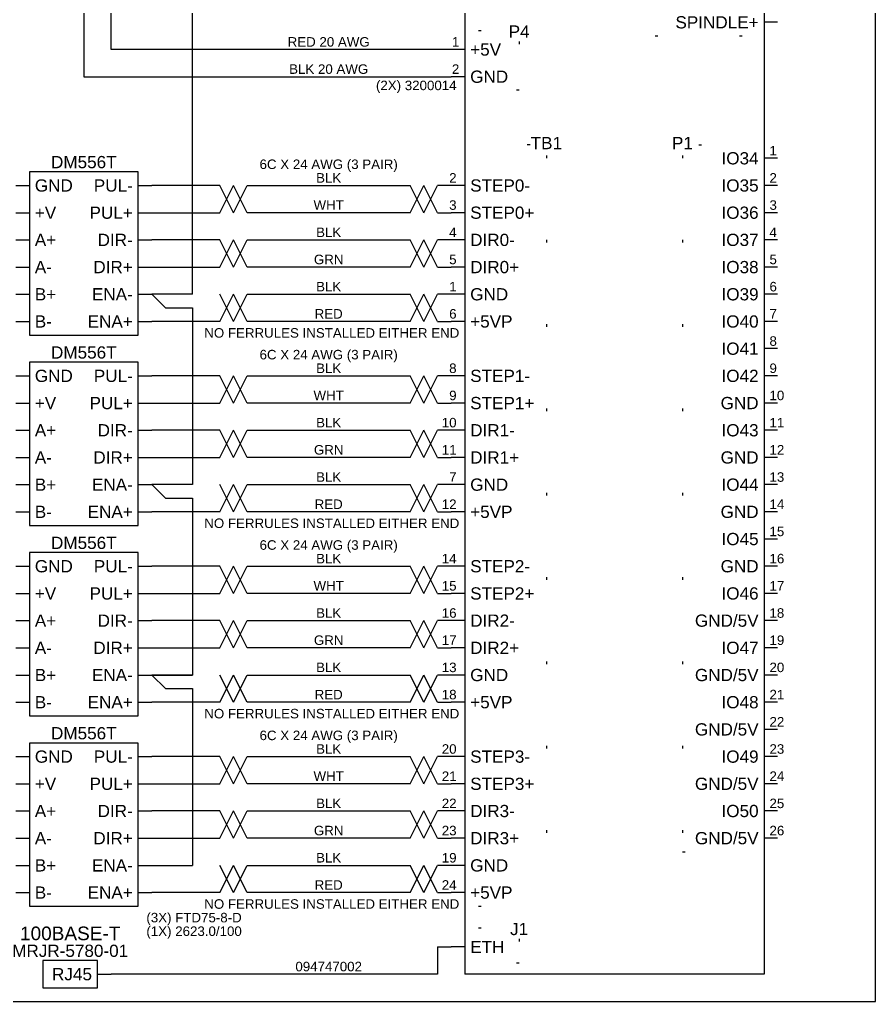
# Model space of a CAD drawing. Header units: inches. Extents: x 0 to 124, y 0 to 70.
# Drawn here: x 22.64 to 54.09, y 0 to 36.1 of the extents above; entities that cross this region are included whole.
import ezdxf
from ezdxf.enums import TextEntityAlignment as Align

# ---------------------------------------------------------------- set-up
doc = ezdxf.new("R2010")
doc.units = ezdxf.units.IN
doc.header["$MEASUREMENT"] = 0
doc.linetypes.add('ACAD_ISO07W100', pattern=[3, 0, -3])
doc.layers.get('0').update_dxf_attribs({"lineweight": 25, "true_color": 0xffffff})
for name, color, linetype, lineweight, true_color in [('0connections', 32, 'Continuous', 25, 0xc05d00), ('0refdes', 3, 'Continuous', 25, 0x00ff00), ('temp', 254, 'Continuous', 25, 0xe6e6e6)]:
    doc.layers.add(name, color=color, linetype=linetype, lineweight=lineweight, true_color=true_color)
doc.styles.add('textstyle103', font='')
doc.styles.add('textstyle104', font='')
doc.styles.add('textstyle105', font='')
doc.styles.add('textstyle106', font='')
doc.styles.add('textstyle107', font='')
doc.styles.add('textstyle108', font='')
doc.styles.add('textstyle109', font='')
doc.styles.add('textstyle11', font='')
doc.styles.add('textstyle110', font='')
doc.styles.add('textstyle111', font='')
doc.styles.add('textstyle112', font='')
doc.styles.add('textstyle113', font='')
doc.styles.add('textstyle114', font='')
doc.styles.add('textstyle115', font='')
doc.styles.add('textstyle116', font='')
doc.styles.add('textstyle117', font='')
doc.styles.add('textstyle118', font='')
doc.styles.add('textstyle119', font='')
doc.styles.add('textstyle12', font='')
doc.styles.add('textstyle120', font='')
doc.styles.add('textstyle121', font='')
doc.styles.add('textstyle122', font='')
doc.styles.add('textstyle123', font='')
doc.styles.add('textstyle124', font='')
doc.styles.add('textstyle125', font='')
doc.styles.add('textstyle126', font='')
doc.styles.add('textstyle127', font='')
doc.styles.add('textstyle128', font='')
doc.styles.add('textstyle129', font='')
doc.styles.add('textstyle13', font='')
doc.styles.add('textstyle130', font='')
doc.styles.add('textstyle131', font='')
doc.styles.add('textstyle132', font='')
doc.styles.add('textstyle133', font='')
doc.styles.add('textstyle134', font='')
doc.styles.add('textstyle135', font='')
doc.styles.add('textstyle136', font='')
doc.styles.add('textstyle137', font='')
doc.styles.add('textstyle138', font='')
doc.styles.add('textstyle139', font='')
doc.styles.add('textstyle14', font='')
doc.styles.add('textstyle140', font='')
doc.styles.add('textstyle141', font='')
doc.styles.add('textstyle142', font='')
doc.styles.add('textstyle143', font='')
doc.styles.add('textstyle144', font='')
doc.styles.add('textstyle145', font='')
doc.styles.add('textstyle146', font='')
doc.styles.add('textstyle147', font='')
doc.styles.add('textstyle148', font='')
doc.styles.add('textstyle149', font='')
doc.styles.add('textstyle15', font='')
doc.styles.add('textstyle150', font='')
doc.styles.add('textstyle151', font='')
doc.styles.add('textstyle152', font='')
doc.styles.add('textstyle16', font='')
doc.styles.add('textstyle17', font='')
doc.styles.add('textstyle18', font='')
doc.styles.add('textstyle19', font='')
doc.styles.add('textstyle20', font='')
doc.styles.add('textstyle201', font='')
doc.styles.add('textstyle202', font='')
doc.styles.add('textstyle205', font='')
doc.styles.add('textstyle21', font='')
doc.styles.add('textstyle210', font='')
doc.styles.add('textstyle214', font='')
doc.styles.add('textstyle215', font='')
doc.styles.add('textstyle22', font='')
doc.styles.add('textstyle23', font='')
doc.styles.add('textstyle290', font='')
doc.styles.add('textstyle305', font='')
doc.styles.add('textstyle320', font='')
doc.styles.add('textstyle326', font='')
doc.styles.add('textstyle332', font='')
doc.styles.add('textstyle338', font='')
doc.styles.add('textstyle344', font='')
doc.styles.add('textstyle357', font='')
doc.styles.add('textstyle382', font='')
doc.styles.add('textstyle395', font='')
doc.styles.add('textstyle400', font='')
doc.styles.add('textstyle405', font='')
doc.styles.add('textstyle410', font='')
doc.styles.add('textstyle415', font='')
doc.styles.add('textstyle416', font='')
doc.styles.add('textstyle417', font='')
doc.styles.add('textstyle418', font='')
doc.styles.add('textstyle419', font='')
doc.styles.add('textstyle420', font='')
doc.styles.add('textstyle421', font='')
doc.styles.add('textstyle422', font='')
doc.styles.add('textstyle423', font='')
doc.styles.add('textstyle424', font='')
doc.styles.add('textstyle425', font='')
doc.styles.add('textstyle426', font='')
doc.styles.add('textstyle427', font='')
doc.styles.add('textstyle428', font='')
doc.styles.add('textstyle429', font='')
doc.styles.add('textstyle430', font='')
doc.styles.add('textstyle431', font='')
doc.styles.add('textstyle432', font='')
doc.styles.add('textstyle433', font='')
doc.styles.add('textstyle434', font='')
doc.styles.add('textstyle435', font='')
doc.styles.add('textstyle436', font='')
doc.styles.add('textstyle437', font='')
doc.styles.add('textstyle438', font='')
doc.styles.add('textstyle439', font='')
doc.styles.add('textstyle440', font='')
doc.styles.add('textstyle441', font='')
doc.styles.add('textstyle442', font='')
doc.styles.add('textstyle443', font='')
doc.styles.add('textstyle444', font='')
doc.styles.add('textstyle445', font='')
doc.styles.add('textstyle446', font='')
doc.styles.add('textstyle447', font='')
doc.styles.add('textstyle448', font='')
doc.styles.add('textstyle449', font='')
doc.styles.add('textstyle450', font='')
doc.styles.add('textstyle451', font='')
doc.styles.add('textstyle452', font='')
doc.styles.add('textstyle453', font='')
doc.styles.add('textstyle454', font='')
doc.styles.add('textstyle506', font='')
doc.styles.add('textstyle507', font='')
doc.styles.add('textstyle508', font='')
doc.styles.add('textstyle509', font='')
doc.styles.add('textstyle510', font='')
doc.styles.add('textstyle511', font='')
doc.styles.add('textstyle512', font='')
doc.styles.add('textstyle513', font='')
doc.styles.add('textstyle514', font='')
doc.styles.add('textstyle515', font='')
doc.styles.add('textstyle516', font='')
doc.styles.add('textstyle517', font='')
doc.styles.add('textstyle518', font='')
doc.styles.add('textstyle519', font='')
doc.styles.add('textstyle520', font='')
doc.styles.add('textstyle521', font='')
doc.styles.add('textstyle522', font='')
doc.styles.add('textstyle523', font='')
doc.styles.add('textstyle524', font='')
doc.styles.add('textstyle525', font='')
doc.styles.add('textstyle526', font='')
doc.styles.add('textstyle527', font='')
doc.styles.add('textstyle528', font='')
doc.styles.add('textstyle529', font='')
doc.styles.add('textstyle530', font='')
doc.styles.add('textstyle531', font='')
doc.styles.add('textstyle532', font='')
doc.styles.add('textstyle533', font='')
doc.styles.add('textstyle538', font='')
doc.styles.add('textstyle547', font='')
doc.styles.add('textstyle549', font='')
doc.styles.add('textstyle550', font='')
doc.styles.add('textstyle551', font='')
doc.styles.add('textstyle555', font='')
doc.styles.add('textstyle556', font='')
doc.styles.add('textstyle557', font='')
doc.styles.add('textstyle558', font='')
doc.styles.add('textstyle626', font='')
doc.styles.add('textstyle638', font='')
doc.styles.add('textstyle640', font='')
doc.styles.add('textstyle666', font='')
doc.styles.add('textstyle97', font='')
doc.styles.get('textstyle103').set_extended_font_data('Arial')
doc.styles.get('textstyle104').set_extended_font_data('Arial')
doc.styles.get('textstyle105').set_extended_font_data('Arial')
doc.styles.get('textstyle106').set_extended_font_data('Arial')
doc.styles.get('textstyle107').set_extended_font_data('Arial')
doc.styles.get('textstyle108').set_extended_font_data('Arial')
doc.styles.get('textstyle109').set_extended_font_data('Arial')
doc.styles.get('textstyle11').set_extended_font_data('Arial')
doc.styles.get('textstyle110').set_extended_font_data('Arial')
doc.styles.get('textstyle111').set_extended_font_data('Arial')
doc.styles.get('textstyle112').set_extended_font_data('Arial')
doc.styles.get('textstyle113').set_extended_font_data('Arial')
doc.styles.get('textstyle114').set_extended_font_data('Arial')
doc.styles.get('textstyle115').set_extended_font_data('Arial')
doc.styles.get('textstyle116').set_extended_font_data('Arial')
doc.styles.get('textstyle117').set_extended_font_data('Arial')
doc.styles.get('textstyle118').set_extended_font_data('Arial')
doc.styles.get('textstyle119').set_extended_font_data('Arial')
doc.styles.get('textstyle12').set_extended_font_data('Arial')
doc.styles.get('textstyle120').set_extended_font_data('Arial')
doc.styles.get('textstyle121').set_extended_font_data('Arial')
doc.styles.get('textstyle122').set_extended_font_data('Arial')
doc.styles.get('textstyle123').set_extended_font_data('Arial')
doc.styles.get('textstyle124').set_extended_font_data('Arial')
doc.styles.get('textstyle125').set_extended_font_data('Arial')
doc.styles.get('textstyle126').set_extended_font_data('Arial')
doc.styles.get('textstyle127').set_extended_font_data('Arial')
doc.styles.get('textstyle128').set_extended_font_data('Arial')
doc.styles.get('textstyle129').set_extended_font_data('Arial')
doc.styles.get('textstyle13').set_extended_font_data('Arial')
doc.styles.get('textstyle130').set_extended_font_data('Arial')
doc.styles.get('textstyle131').set_extended_font_data('Arial')
doc.styles.get('textstyle132').set_extended_font_data('Arial')
doc.styles.get('textstyle133').set_extended_font_data('Arial')
doc.styles.get('textstyle134').set_extended_font_data('Arial')
doc.styles.get('textstyle135').set_extended_font_data('Arial')
doc.styles.get('textstyle136').set_extended_font_data('Arial')
doc.styles.get('textstyle137').set_extended_font_data('Arial')
doc.styles.get('textstyle138').set_extended_font_data('Arial')
doc.styles.get('textstyle139').set_extended_font_data('Arial')
doc.styles.get('textstyle14').set_extended_font_data('Arial')
doc.styles.get('textstyle140').set_extended_font_data('Arial')
doc.styles.get('textstyle141').set_extended_font_data('Arial')
doc.styles.get('textstyle142').set_extended_font_data('Arial')
doc.styles.get('textstyle143').set_extended_font_data('Arial')
doc.styles.get('textstyle144').set_extended_font_data('Arial')
doc.styles.get('textstyle145').set_extended_font_data('Arial')
doc.styles.get('textstyle146').set_extended_font_data('Arial')
doc.styles.get('textstyle147').set_extended_font_data('Arial')
doc.styles.get('textstyle148').set_extended_font_data('Arial')
doc.styles.get('textstyle149').set_extended_font_data('Arial')
doc.styles.get('textstyle15').set_extended_font_data('Arial')
doc.styles.get('textstyle150').set_extended_font_data('Arial')
doc.styles.get('textstyle151').set_extended_font_data('Arial')
doc.styles.get('textstyle152').set_extended_font_data('Arial')
doc.styles.get('textstyle16').set_extended_font_data('Arial')
doc.styles.get('textstyle17').set_extended_font_data('Arial')
doc.styles.get('textstyle18').set_extended_font_data('Arial')
doc.styles.get('textstyle19').set_extended_font_data('Arial')
doc.styles.get('textstyle20').set_extended_font_data('Arial')
doc.styles.get('textstyle201').set_extended_font_data('Arial')
doc.styles.get('textstyle202').set_extended_font_data('Arial')
doc.styles.get('textstyle205').set_extended_font_data('Arial')
doc.styles.get('textstyle21').set_extended_font_data('Arial')
doc.styles.get('textstyle210').set_extended_font_data('Arial')
doc.styles.get('textstyle214').set_extended_font_data('Arial')
doc.styles.get('textstyle215').set_extended_font_data('Arial')
doc.styles.get('textstyle22').set_extended_font_data('Arial')
doc.styles.get('textstyle23').set_extended_font_data('Arial')
doc.styles.get('textstyle290').set_extended_font_data('Arial')
doc.styles.get('textstyle305').set_extended_font_data('Arial')
doc.styles.get('textstyle320').set_extended_font_data('Arial')
doc.styles.get('textstyle326').set_extended_font_data('Arial')
doc.styles.get('textstyle332').set_extended_font_data('Arial')
doc.styles.get('textstyle338').set_extended_font_data('Arial')
doc.styles.get('textstyle344').set_extended_font_data('Arial')
doc.styles.get('textstyle357').set_extended_font_data('Arial')
doc.styles.get('textstyle382').set_extended_font_data('Arial')
doc.styles.get('textstyle395').set_extended_font_data('Arial')
doc.styles.get('textstyle400').set_extended_font_data('Arial')
doc.styles.get('textstyle405').set_extended_font_data('Arial')
doc.styles.get('textstyle410').set_extended_font_data('Arial')
doc.styles.get('textstyle415').set_extended_font_data('Arial')
doc.styles.get('textstyle416').set_extended_font_data('Arial')
doc.styles.get('textstyle417').set_extended_font_data('Arial')
doc.styles.get('textstyle418').set_extended_font_data('Arial')
doc.styles.get('textstyle419').set_extended_font_data('Arial')
doc.styles.get('textstyle420').set_extended_font_data('Arial')
doc.styles.get('textstyle421').set_extended_font_data('Arial')
doc.styles.get('textstyle422').set_extended_font_data('Arial')
doc.styles.get('textstyle423').set_extended_font_data('Arial')
doc.styles.get('textstyle424').set_extended_font_data('Arial')
doc.styles.get('textstyle425').set_extended_font_data('Arial')
doc.styles.get('textstyle426').set_extended_font_data('Arial')
doc.styles.get('textstyle427').set_extended_font_data('Arial')
doc.styles.get('textstyle428').set_extended_font_data('Arial')
doc.styles.get('textstyle429').set_extended_font_data('Arial')
doc.styles.get('textstyle430').set_extended_font_data('Arial')
doc.styles.get('textstyle431').set_extended_font_data('Arial')
doc.styles.get('textstyle432').set_extended_font_data('Arial')
doc.styles.get('textstyle433').set_extended_font_data('Arial')
doc.styles.get('textstyle434').set_extended_font_data('Arial')
doc.styles.get('textstyle435').set_extended_font_data('Arial')
doc.styles.get('textstyle436').set_extended_font_data('Arial')
doc.styles.get('textstyle437').set_extended_font_data('Arial')
doc.styles.get('textstyle438').set_extended_font_data('Arial')
doc.styles.get('textstyle439').set_extended_font_data('Arial')
doc.styles.get('textstyle440').set_extended_font_data('Arial')
doc.styles.get('textstyle441').set_extended_font_data('Arial')
doc.styles.get('textstyle442').set_extended_font_data('Arial')
doc.styles.get('textstyle443').set_extended_font_data('Arial')
doc.styles.get('textstyle444').set_extended_font_data('Arial')
doc.styles.get('textstyle445').set_extended_font_data('Arial')
doc.styles.get('textstyle446').set_extended_font_data('Arial')
doc.styles.get('textstyle447').set_extended_font_data('Arial')
doc.styles.get('textstyle448').set_extended_font_data('Arial')
doc.styles.get('textstyle449').set_extended_font_data('Arial')
doc.styles.get('textstyle450').set_extended_font_data('Arial')
doc.styles.get('textstyle451').set_extended_font_data('Arial')
doc.styles.get('textstyle452').set_extended_font_data('Arial')
doc.styles.get('textstyle453').set_extended_font_data('Arial')
doc.styles.get('textstyle454').set_extended_font_data('Arial')
doc.styles.get('textstyle506').set_extended_font_data('Arial')
doc.styles.get('textstyle507').set_extended_font_data('Arial')
doc.styles.get('textstyle508').set_extended_font_data('Arial')
doc.styles.get('textstyle509').set_extended_font_data('Arial')
doc.styles.get('textstyle510').set_extended_font_data('Arial')
doc.styles.get('textstyle511').set_extended_font_data('Arial')
doc.styles.get('textstyle512').set_extended_font_data('Arial')
doc.styles.get('textstyle513').set_extended_font_data('Arial')
doc.styles.get('textstyle514').set_extended_font_data('Arial')
doc.styles.get('textstyle515').set_extended_font_data('Arial')
doc.styles.get('textstyle516').set_extended_font_data('Arial')
doc.styles.get('textstyle517').set_extended_font_data('Arial')
doc.styles.get('textstyle518').set_extended_font_data('Arial')
doc.styles.get('textstyle519').set_extended_font_data('Arial')
doc.styles.get('textstyle520').set_extended_font_data('Arial')
doc.styles.get('textstyle521').set_extended_font_data('Arial')
doc.styles.get('textstyle522').set_extended_font_data('Arial')
doc.styles.get('textstyle523').set_extended_font_data('Arial')
doc.styles.get('textstyle524').set_extended_font_data('Arial')
doc.styles.get('textstyle525').set_extended_font_data('Arial')
doc.styles.get('textstyle526').set_extended_font_data('Arial')
doc.styles.get('textstyle527').set_extended_font_data('Arial')
doc.styles.get('textstyle528').set_extended_font_data('Arial')
doc.styles.get('textstyle529').set_extended_font_data('Arial')
doc.styles.get('textstyle530').set_extended_font_data('Arial')
doc.styles.get('textstyle531').set_extended_font_data('Arial')
doc.styles.get('textstyle532').set_extended_font_data('Arial')
doc.styles.get('textstyle533').set_extended_font_data('Arial')
doc.styles.get('textstyle538').set_extended_font_data('Arial')
doc.styles.get('textstyle547').set_extended_font_data('Arial')
doc.styles.get('textstyle549').set_extended_font_data('Arial')
doc.styles.get('textstyle550').set_extended_font_data('Arial')
doc.styles.get('textstyle551').set_extended_font_data('Arial')
doc.styles.get('textstyle555').set_extended_font_data('Arial')
doc.styles.get('textstyle556').set_extended_font_data('Arial')
doc.styles.get('textstyle557').set_extended_font_data('Arial')
doc.styles.get('textstyle558').set_extended_font_data('Arial')
doc.styles.get('textstyle626').set_extended_font_data('Arial')
doc.styles.get('textstyle638').set_extended_font_data('Arial')
doc.styles.get('textstyle640').set_extended_font_data('Arial')
doc.styles.get('textstyle666').set_extended_font_data('Arial')
doc.styles.get('textstyle97').set_extended_font_data('Arial')

# ---------------------------------------------------------------- blocks, each defined once
blk = doc.blocks.new('dm556t')
for p, q in [((4, 0.5), (0, 0.5)), ((0, 0.5), (0, -5.5)), ((4, -5.5), (4, 0.5)), ((-0.5, 0), (0, 0)), ((4, 0), (4.5, 0)), ((-0.5, -1), (0, -1)), ((4, -1), (4.5, -1)), ((-0.5, -2), (0, -2)), ((4, -2), (4.5, -2)), ((-0.5, -3), (0, -3)), ((4, -3), (4.5, -3)), ((-0.5, -4), (0, -4)), ((4, -4), (4.5, -4)), ((-0.5, -5), (0, -5)), ((4, -5), (4.5, -5)), ((0, -5.5), (4, -5.5))]:
    blk.add_line(p, q)
at = {"style": 'textstyle23'}
blk.add_text('DM556T', height=0.45, dxfattribs=at).set_placement((2, 0.5), align=Align.BOTTOM_CENTER)
for s, style, p in [('GND', 'textstyle17', (0.2, 0)), ('+V', 'textstyle18', (0.2, -1)), ('A+', 'textstyle19', (0.2, -2)), ('A-', 'textstyle20', (0.2, -3)), ('B+', 'textstyle21', (0.2, -4)), ('B-', 'textstyle22', (0.2, -5))]:
    blk.add_text(s, height=0.45, dxfattribs=dict(style=style)).set_placement(p, align=Align.MIDDLE_LEFT)
for s, style, p in [('PUL-', 'textstyle11', (3.8, 0)), ('PUL+', 'textstyle12', (3.8, -1)), ('DIR-', 'textstyle13', (3.8, -2)), ('DIR+', 'textstyle14', (3.8, -3)), ('ENA-', 'textstyle15', (3.8, -4)), ('ENA+', 'textstyle16', (3.8, -5))]:
    blk.add_text(s, height=0.45, dxfattribs=dict(style=style)).set_placement(p, align=Align.MIDDLE_RIGHT)

msp = doc.modelspace()

# ---------------------------------------------------------------- linework, layer by layer
for p, q in [((39, 61.5), (39, 1)), ((50, 61.5), (50, 1)), ((50.5, 36), (50, 36)), ((39, 35), (38.5, 35)), ((39, 34), (38.5, 34)), ((50.5, 31), (50, 31)), ((39, 30), (38.5, 30)), ((50.5, 30), (50, 30)), ((39, 29), (38.5, 29)), ((50.5, 29), (50, 29)), ((39, 28), (38.5, 28)), ((50.5, 28), (50, 28)), ((39, 27), (38.5, 27)), ((50.5, 27), (50, 27)), ((39, 26), (38.5, 26)), ((50.5, 26), (50, 26)), ((39, 25), (38.5, 25)), ((50.5, 25), (50, 25)), ((50.5, 24), (50, 24)), ((39, 23), (38.5, 23)), ((50.5, 23), (50, 23)), ((39, 22), (38.5, 22)), ((50.5, 22), (50, 22)), ((39, 21), (38.5, 21)), ((50.5, 21), (50, 21)), ((39, 20), (38.5, 20)), ((50.5, 20), (50, 20)), ((39, 19), (38.5, 19)), ((50.5, 19), (50, 19)), ((39, 18), (38.5, 18)), ((50.5, 18), (50, 18)), ((50.5, 17), (50, 17)), ((39, 16), (38.5, 16)), ((50.5, 16), (50, 16)), ((39, 15), (38.5, 15)), ((50.5, 15), (50, 15)), ((39, 14), (38.5, 14)), ((50.5, 14), (50, 14)), ((39, 13), (38.5, 13)), ((50.5, 13), (50, 13)), ((39, 12), (38.5, 12)), ((50.5, 12), (50, 12)), ((39, 11), (38.5, 11)), ((50.5, 11), (50, 11)), ((50.5, 10), (50, 10)), ((39, 9), (38.5, 9)), ((50.5, 9), (50, 9)), ((39, 8), (38.5, 8)), ((50.5, 8), (50, 8)), ((39, 7), (38.5, 7)), ((50.5, 7), (50, 7)), ((39, 6), (38.5, 6)), ((50.5, 6), (50, 6)), ((39, 5), (38.5, 5)), ((39, 4), (38.5, 4)), ((39, 2), (38.5, 2)), ((25.5, 1.5), (23.5, 1.5)), ((23.5, 1.5), (23.5, 0.5)), ((25.5, 0.5), (25.5, 1.5)), ((25.5, 1), (26, 1)), ((50, 1), (39, 1)), ((23.5, 0.5), (25.5, 0.5))]:
    msp.add_line(p, q)
at = {"linetype": 'ACAD_ISO07W100'}
for p, q in [((46, 59.1), (46, 35.5)), ((39.5, 35.7), (40.5, 35.7)), ((46, 35.5), (49.5, 35.5)), ((41, 35.3), (41, 33.5)), ((41, 33.5), (39.5, 33.5)), ((41.4, 31.5), (39.5, 31.5)), ((47.6, 31.5), (49.5, 31.5)), ((42, 31.1), (42, 3.5)), ((47, 31.1), (47, 5.5)), ((47, 5.5), (49.5, 5.5)), ((39.5, 3.5), (42, 3.5)), ((39.5, 2.7), (40.5, 2.7)), ((41, 2.3), (41, 1.4)), ((41, 1.4), (39.5, 1.4))]:
    msp.add_line(p, q, dxfattribs=at)
at = {"layer": '0connections'}
for p, q in [((25, 46), (25, 34)), ((26, 35), (26, 44)), ((29, 26), (29, 41)), ((38.5, 35), (26, 35)), ((25, 34), (38.5, 34)), ((30, 30), (27.5, 30)), ((30.5, 29), (30, 30)), ((30, 29), (30.5, 30)), ((31, 29), (30.5, 30)), ((30.5, 29), (31, 30)), ((31, 30), (37, 30)), ((37.5, 29), (37, 30)), ((37, 29), (37.5, 30)), ((38, 29), (37.5, 30)), ((37.5, 29), (38, 30)), ((38.5, 30), (38, 30)), ((27.5, 29), (30, 29)), ((37, 29), (31, 29)), ((38, 29), (38.5, 29)), ((30, 28), (27.5, 28)), ((30.5, 27), (30, 28)), ((30, 27), (30.5, 28)), ((31, 27), (30.5, 28)), ((30.5, 27), (31, 28)), ((31, 28), (37, 28)), ((37.5, 27), (37, 28)), ((37, 27), (37.5, 28)), ((38, 27), (37.5, 28)), ((37.5, 27), (38, 28)), ((38.5, 28), (38, 28)), ((27.5, 27), (30, 27)), ((37, 27), (31, 27)), ((38, 27), (38.5, 27)), ((29, 26), (27.5, 26)), ((27.5, 26), (28, 25.5)), ((30.5, 25), (30, 26)), ((30, 25), (30.5, 26)), ((31, 25), (30.5, 26)), ((30.5, 25), (31, 26)), ((31, 26), (37, 26)), ((37.5, 25), (37, 26)), ((37, 25), (37.5, 26)), ((38, 25), (37.5, 26)), ((37.5, 25), (38, 26)), ((38.5, 26), (38, 26)), ((28, 25.5), (29, 25.5)), ((29, 25.5), (29, 19)), ((30, 25), (27.5, 25)), ((37, 25), (31, 25)), ((38, 25), (38.5, 25)), ((30, 23), (27.5, 23)), ((30.5, 22), (30, 23)), ((30, 22), (30.5, 23)), ((31, 22), (30.5, 23)), ((30.5, 22), (31, 23)), ((31, 23), (37, 23)), ((37.5, 22), (37, 23)), ((37, 22), (37.5, 23)), ((38, 22), (37.5, 23)), ((37.5, 22), (38, 23)), ((38.5, 23), (38, 23)), ((27.5, 22), (30, 22)), ((37, 22), (31, 22)), ((38, 22), (38.5, 22)), ((30, 21), (27.5, 21)), ((30.5, 20), (30, 21)), ((30, 20), (30.5, 21)), ((31, 20), (30.5, 21)), ((30.5, 20), (31, 21)), ((31, 21), (37, 21)), ((37.5, 20), (37, 21)), ((37, 20), (37.5, 21)), ((38, 20), (37.5, 21)), ((37.5, 20), (38, 21)), ((38.5, 21), (38, 21)), ((27.5, 20), (30, 20)), ((37, 20), (31, 20)), ((38, 20), (38.5, 20)), ((29, 19), (27.5, 19)), ((27.5, 19), (28, 18.5)), ((30.5, 18), (30, 19)), ((30, 18), (30.5, 19)), ((31, 18), (30.5, 19)), ((30.5, 18), (31, 19)), ((31, 19), (37, 19)), ((37.5, 18), (37, 19)), ((37, 18), (37.5, 19)), ((38, 18), (37.5, 19)), ((37.5, 18), (38, 19)), ((38.5, 19), (38, 19)), ((28, 18.5), (29, 18.5)), ((29, 18.5), (29, 12)), ((30, 18), (27.5, 18)), ((37, 18), (31, 18)), ((38, 18), (38.5, 18)), ((30, 16), (27.5, 16)), ((30.5, 15), (30, 16)), ((30, 15), (30.5, 16)), ((31, 15), (30.5, 16)), ((30.5, 15), (31, 16)), ((31, 16), (37, 16)), ((37.5, 15), (37, 16)), ((37, 15), (37.5, 16)), ((38, 15), (37.5, 16)), ((37.5, 15), (38, 16)), ((38.5, 16), (38, 16)), ((27.5, 15), (30, 15)), ((37, 15), (31, 15)), ((38, 15), (38.5, 15)), ((30, 14), (27.5, 14)), ((30.5, 13), (30, 14)), ((30, 13), (30.5, 14)), ((31, 13), (30.5, 14)), ((30.5, 13), (31, 14)), ((31, 14), (37, 14)), ((37.5, 13), (37, 14)), ((37, 13), (37.5, 14)), ((38, 13), (37.5, 14)), ((37.5, 13), (38, 14)), ((38.5, 14), (38, 14)), ((27.5, 13), (30, 13)), ((37, 13), (31, 13)), ((38, 13), (38.5, 13)), ((29, 12), (27.5, 12)), ((27.5, 12), (29, 12)), ((27.5, 12), (28, 11.5)), ((30.5, 11), (30, 12)), ((30, 11), (30.5, 12)), ((31, 11), (30.5, 12)), ((30.5, 11), (31, 12)), ((31, 12), (37, 12)), ((37.5, 11), (37, 12)), ((37, 11), (37.5, 12)), ((38, 11), (37.5, 12)), ((37.5, 11), (38, 12)), ((38.5, 12), (38, 12)), ((28, 11.5), (29, 11.5)), ((29, 11.5), (29, 5)), ((30, 11), (27.5, 11)), ((37, 11), (31, 11)), ((38, 11), (38.5, 11)), ((30, 9), (27.5, 9)), ((30.5, 8), (30, 9)), ((30, 8), (30.5, 9)), ((31, 8), (30.5, 9)), ((30.5, 8), (31, 9)), ((31, 9), (37, 9)), ((37.5, 8), (37, 9)), ((37, 8), (37.5, 9)), ((38, 8), (37.5, 9)), ((37.5, 8), (38, 9)), ((38.5, 9), (38, 9)), ((27.5, 8), (30, 8)), ((37, 8), (31, 8)), ((38, 8), (38.5, 8)), ((30, 7), (27.5, 7)), ((30.5, 6), (30, 7)), ((30, 6), (30.5, 7)), ((31, 6), (30.5, 7)), ((30.5, 6), (31, 7)), ((31, 7), (37, 7)), ((37.5, 6), (37, 7)), ((37, 6), (37.5, 7)), ((38, 6), (37.5, 7)), ((37.5, 6), (38, 7)), ((38.5, 7), (38, 7)), ((27.5, 6), (30, 6)), ((37, 6), (31, 6)), ((38, 6), (38.5, 6)), ((27.5, 5), (29, 5)), ((30.5, 4), (30, 5)), ((30, 4), (30.5, 5)), ((31, 4), (30.5, 5)), ((30.5, 4), (31, 5)), ((31, 5), (37, 5)), ((37.5, 4), (37, 5)), ((37, 4), (37.5, 5)), ((38, 4), (37.5, 5)), ((37.5, 4), (38, 5)), ((38.5, 5), (38, 5)), ((30, 4), (27.5, 4)), ((37, 4), (31, 4)), ((38, 4), (38.5, 4)), ((38, 2), (38.5, 2)), ((38, 2), (38, 1)), ((38, 1), (26, 1))]:
    msp.add_line(p, q, dxfattribs=at)
at = {"layer": 'temp'}
for p, q in [((54.091, 0), (54.091, 70)), ((0, 0), (54.091, 0))]:
    msp.add_line(p, q, dxfattribs=at)

# ---------------------------------------------------------------- block references
for p in [(23, 30), (23, 23), (23, 16), (23, 9)]:
    msp.add_blockref('dm556t', p)

# ---------------------------------------------------------------- texts
for s, style, p in [('SPINDLE+', 'textstyle201', (49.8, 36)), ('IO34', 'textstyle290', (49.8, 31)), ('IO35', 'textstyle305', (49.8, 30)), ('IO36', 'textstyle320', (49.8, 29)), ('IO37', 'textstyle326', (49.8, 28)), ('IO38', 'textstyle332', (49.8, 27)), ('IO39', 'textstyle338', (49.8, 26)), ('IO40', 'textstyle433', (49.8, 25)), ('IO41', 'textstyle434', (49.8, 24)), ('IO42', 'textstyle435', (49.8, 23)), ('GND', 'textstyle436', (49.8, 22)), ('IO43', 'textstyle437', (49.8, 21)), ('GND', 'textstyle438', (49.8, 20)), ('IO44', 'textstyle439', (49.8, 19)), ('GND', 'textstyle440', (49.8, 18)), ('IO45', 'textstyle441', (49.8, 17)), ('GND', 'textstyle442', (49.8, 16)), ('IO46', 'textstyle443', (49.8, 15)), ('GND/5V', 'textstyle444', (49.8, 14)), ('IO47', 'textstyle445', (49.8, 13)), ('GND/5V', 'textstyle446', (49.8, 12)), ('IO48', 'textstyle447', (49.8, 11)), ('GND/5V', 'textstyle448', (49.8, 10)), ('IO49', 'textstyle449', (49.8, 9)), ('GND/5V', 'textstyle450', (49.8, 8)), ('IO50', 'textstyle453', (49.8, 7)), ('GND/5V', 'textstyle454', (49.8, 6)), ('RJ45', 'textstyle638', (25.3, 1))]:
    msp.add_text(s, height=0.45, dxfattribs=dict(style=style)).set_placement(p, align=Align.MIDDLE_RIGHT)
for s, style, p in [('P4', 'textstyle210', (41, 35.3)), ('TB1', 'textstyle110', (42, 31.2)), ('P1', 'textstyle344', (47, 31.2)), ('J1', 'textstyle103', (41, 2.3)), ('MRJR-5780-01', 'textstyle640', (24.5, 1.5))]:
    msp.add_text(s, height=0.45, dxfattribs=dict(style=style)).set_placement(p, align=Align.BOTTOM_CENTER)
for s, style, p in [('1', 'textstyle214', (38.8, 35)), ('2', 'textstyle215', (38.8, 34)), ('2', 'textstyle112', (38.7, 30)), ('3', 'textstyle113', (38.7, 29)), ('4', 'textstyle114', (38.7, 28)), ('5', 'textstyle115', (38.7, 27)), ('1', 'textstyle111', (38.7, 26)), ('6', 'textstyle116', (38.7, 25)), ('8', 'textstyle118', (38.7, 23)), ('9', 'textstyle119', (38.7, 22)), ('10', 'textstyle120', (38.7, 21)), ('11', 'textstyle121', (38.7, 20)), ('7', 'textstyle117', (38.7, 19)), ('12', 'textstyle122', (38.7, 18)), ('14', 'textstyle124', (38.7, 16)), ('15', 'textstyle125', (38.7, 15)), ('16', 'textstyle126', (38.7, 14)), ('17', 'textstyle127', (38.7, 13)), ('13', 'textstyle123', (38.7, 12)), ('18', 'textstyle128', (38.7, 11)), ('20', 'textstyle130', (38.7, 9)), ('21', 'textstyle131', (38.7, 8)), ('22', 'textstyle132', (38.7, 7)), ('23', 'textstyle133', (38.7, 6)), ('19', 'textstyle129', (38.7, 5)), ('24', 'textstyle134', (38.7, 4))]:
    msp.add_text(s, height=0.35, dxfattribs=dict(style=style)).set_placement(p, align=Align.BOTTOM_RIGHT)
for s, style, p in [('+5V', 'textstyle202', (39.2, 35)), ('GND', 'textstyle205', (39.2, 34)), ('STEP0-', 'textstyle105', (39.2, 30)), ('STEP0+', 'textstyle106', (39.2, 29)), ('DIR0-', 'textstyle107', (39.2, 28)), ('DIR0+', 'textstyle108', (39.2, 27)), ('GND', 'textstyle104', (39.2, 26)), ('+5VP', 'textstyle109', (39.2, 25)), ('STEP1-', 'textstyle136', (39.2, 23)), ('STEP1+', 'textstyle137', (39.2, 22)), ('DIR1-', 'textstyle138', (39.2, 21)), ('DIR1+', 'textstyle139', (39.2, 20)), ('GND', 'textstyle135', (39.2, 19)), ('+5VP', 'textstyle140', (39.2, 18)), ('STEP2-', 'textstyle142', (39.2, 16)), ('STEP2+', 'textstyle143', (39.2, 15)), ('DIR2-', 'textstyle144', (39.2, 14)), ('DIR2+', 'textstyle145', (39.2, 13)), ('GND', 'textstyle141', (39.2, 12)), ('+5VP', 'textstyle146', (39.2, 11)), ('STEP3-', 'textstyle148', (39.2, 9)), ('STEP3+', 'textstyle149', (39.2, 8)), ('DIR3-', 'textstyle150', (39.2, 7)), ('DIR3+', 'textstyle151', (39.2, 6)), ('GND', 'textstyle147', (39.2, 5)), ('+5VP', 'textstyle152', (39.2, 4)), ('ETH', 'textstyle97', (39.2, 2))]:
    msp.add_text(s, height=0.45, dxfattribs=dict(style=style)).set_placement(p, align=Align.MIDDLE_LEFT)
for s, style, p in [('1', 'textstyle357', (50.2, 31)), ('2', 'textstyle382', (50.2, 30)), ('3', 'textstyle395', (50.2, 29)), ('4', 'textstyle400', (50.2, 28)), ('5', 'textstyle405', (50.2, 27)), ('6', 'textstyle410', (50.2, 26)), ('7', 'textstyle415', (50.2, 25)), ('8', 'textstyle416', (50.2, 24)), ('9', 'textstyle417', (50.2, 23)), ('10', 'textstyle418', (50.2, 22)), ('11', 'textstyle419', (50.2, 21)), ('12', 'textstyle420', (50.2, 20)), ('13', 'textstyle421', (50.2, 19)), ('14', 'textstyle422', (50.2, 18)), ('15', 'textstyle423', (50.2, 17)), ('16', 'textstyle424', (50.2, 16)), ('17', 'textstyle425', (50.2, 15)), ('18', 'textstyle426', (50.2, 14)), ('19', 'textstyle427', (50.2, 13)), ('20', 'textstyle428', (50.2, 12)), ('21', 'textstyle429', (50.2, 11)), ('22', 'textstyle430', (50.2, 10)), ('23', 'textstyle431', (50.2, 9)), ('24', 'textstyle432', (50.2, 8)), ('25', 'textstyle451', (50.2, 7)), ('26', 'textstyle452', (50.2, 6))]:
    msp.add_text(s, height=0.35, dxfattribs=dict(style=style)).set_placement(p, align=Align.BOTTOM_LEFT)
at = {"layer": '0connections'}
for s, style, p in [('RED 20 AWG', 'textstyle551', (34, 35)), ('BLK 20 AWG', 'textstyle550', (34, 34)), ('6C X 24 AWG (3 PAIR)', 'textstyle512', (34, 30.5)), ('BLK', 'textstyle508', (34, 30)), ('WHT', 'textstyle509', (34, 29)), ('BLK', 'textstyle506', (34, 28)), ('GRN', 'textstyle507', (34, 27)), ('BLK', 'textstyle510', (34, 26)), ('RED', 'textstyle511', (34, 25)), ('6C X 24 AWG (3 PAIR)', 'textstyle513', (34, 23.5)), ('BLK', 'textstyle518', (34, 23)), ('WHT', 'textstyle519', (34, 22)), ('BLK', 'textstyle516', (34, 21)), ('GRN', 'textstyle517', (34, 20)), ('BLK', 'textstyle520', (34, 19)), ('RED', 'textstyle521', (34, 18)), ('6C X 24 AWG (3 PAIR)', 'textstyle514', (34, 16.5)), ('BLK', 'textstyle524', (34, 16)), ('WHT', 'textstyle525', (34, 15)), ('BLK', 'textstyle522', (34, 14)), ('GRN', 'textstyle523', (34, 13)), ('BLK', 'textstyle526', (34, 12)), ('RED', 'textstyle527', (34, 11)), ('6C X 24 AWG (3 PAIR)', 'textstyle515', (34, 9.5)), ('BLK', 'textstyle530', (34, 9)), ('WHT', 'textstyle531', (34, 8)), ('BLK', 'textstyle528', (34, 7)), ('GRN', 'textstyle529', (34, 6)), ('BLK', 'textstyle532', (34, 5)), ('RED', 'textstyle533', (34, 4)), ('094747002', 'textstyle626', (34, 1))]:
    msp.add_text(s, height=0.35, dxfattribs=dict(at, style=style)).set_placement(p, align=Align.BOTTOM_CENTER)
for s, style, p in [('(2X) 3200014', 'textstyle549', (38.7, 33.4)), ('NO FERRULES INSTALLED EITHER END', 'textstyle555', (38.8, 24.3)), ('NO FERRULES INSTALLED EITHER END', 'textstyle556', (38.8, 17.3)), ('NO FERRULES INSTALLED EITHER END', 'textstyle557', (38.8, 10.3)), ('NO FERRULES INSTALLED EITHER END', 'textstyle558', (38.8, 3.3))]:
    msp.add_text(s, height=0.35, dxfattribs=dict(at, style=style)).set_placement(p, align=Align.BOTTOM_RIGHT)
for s, style, p in [('(3X) FTD75-8-D', 'textstyle538', (27.3, 2.8)), ('(1X) 2623.0/100', 'textstyle547', (27.3, 2.3))]:
    msp.add_text(s, height=0.35, dxfattribs=dict(at, style=style)).set_placement(p, align=Align.BOTTOM_LEFT)
at = {"layer": '0refdes', "style": 'textstyle666'}
msp.add_text('100BASE-T', height=0.5, dxfattribs=at).set_placement((24.5, 2.1), align=Align.BOTTOM_CENTER)

doc.saveas('drawing.dxf')
